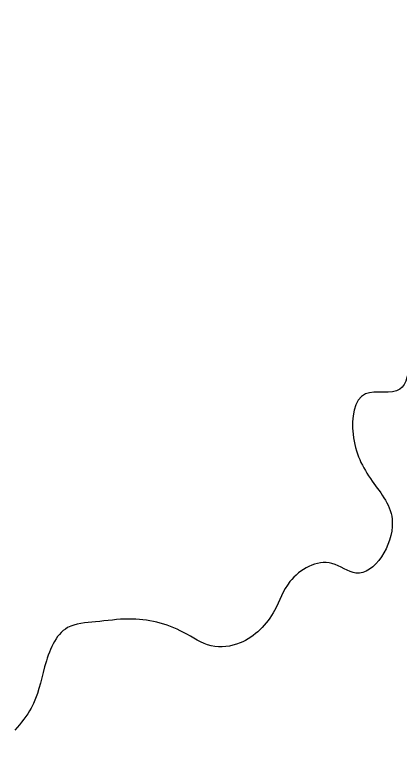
# Model space of a CAD drawing. Extents: x 99089 to 101049, y 99298 to 100905.
# Drawn here: x 99089 to 99548, y 99861 to 100754 of the extents above; entities that cross this region are included whole.
import ezdxf

# ---------------------------------------------------------------- set-up
doc = ezdxf.new("R2010")
doc.units = 0
doc.layers.add('Survey Exist Trees', color=7, linetype='Continuous')

msp = doc.modelspace()

# ---------------------------------------------------------------- linework, layer by layer
at = {"layer": 'Survey Exist Trees'}
for points in [[(99708.96, 100746.98), (99744.35, 100746.98), (99761.48, 100717.28), (99780.88, 100709.29), (99813.99, 100700.15), (99843.68, 100681.88), (99844.82, 100654.46), (99837.97, 100622.48), (99815.14, 100597.35), (99823.13, 100587.07), (99837.97, 100589.36), (99839.11, 100579.08), (99890.49, 100565.37), (99883.64, 100525.4), (99872.22, 100476.28), (99890.49, 100435.16), (99875.65, 100396.33), (99852.81, 100386.05), (99810.57, 100359.78), (99753.48, 100331.22), (99752.34, 100269.55), (99708.96, 100231.85), (99672.42, 100279.83), (99651.87, 100314.09), (99622.18, 100372.34), (99579.94, 100363.2), (99561.67, 100339.22), (99547.97, 100307.24), (99506.87, 100301.53), (99492.03, 100253.55), (99514.86, 100197.59), (99538.84, 100148.47), (99495.45, 100087.94), (99466.91, 100099.36), (99416.67, 100077.66), (99398.41, 100043.39), (99357.3, 100004.56), (99323.05, 100001.13), (99289.94, 100017.12), (99224.86, 100033.11), (99184.9, 100029.69), (99151.79, 100022.83), (99124.39, 99976), (99108.41, 99926.89), (99089, 99900.62)], [(99406.4, 99490.57), (99430.37, 99527.12), (99479.47, 99555.68), (99529.7, 99567.1), (99563.96, 99602.51), (99615.33, 99682.46), (99619.9, 99735), (99642.74, 99788.68), (99642.74, 99834.37), (99645.02, 99857.22), (99669, 99877.78), (99705.53, 99899.48), (99748.92, 99899.48), (99778.6, 99916.61), (99799.15, 99910.9), (99810.57, 99898.33), (99831.12, 99899.48), (99865.37, 99926.89), (99912.18, 99971.43), (99951, 100007.98), (99964.7, 100005.7), (99971.55, 99995.42), (99990.96, 99969.15), (100030.92, 99982.86), (100057.18, 100012.55), (100096, 99993.14), (100126.83, 99979.43), (100169.07, 99984), (100185.06, 99978.29), (100218.17, 99904.05), (100201.04, 99856.07), (100175.92, 99801.25), (100206.75, 99786.4), (100246.71, 99781.83), (100269.54, 99705.31), (100299.23, 99633.35), (100383.72, 99567.1), (100413.4, 99565.96), (100443.09, 99561.39), (100501.32, 99509.99), (100485.33, 99433.46), (100478.48, 99378.64), (100529.86, 99378.64), (100567.54, 99356.94), (100598.36, 99343.23), (100616.63, 99297.54)]]:
    msp.add_spline(points, degree=3, dxfattribs=at)

doc.saveas('drawing.dxf')
